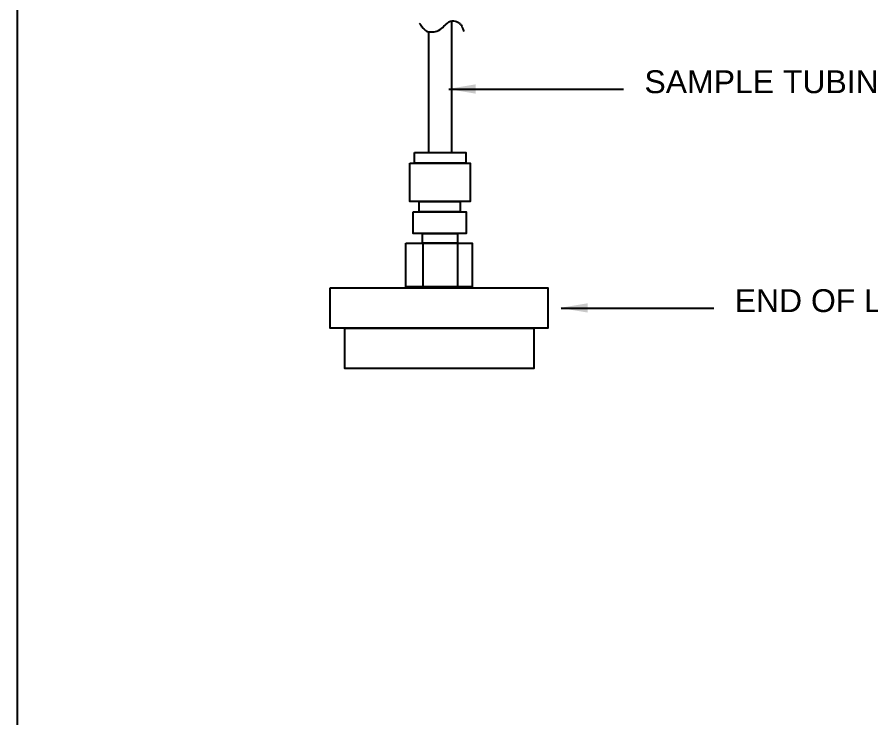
# Model space of a CAD drawing. Header units: millimetres. Extents: x 20 to 208, y 10 to 269.
# Drawn here: x 20 to 94.7, y 71.3 to 132.5 of the extents above; entities that cross this region are included whole.
import ezdxf

# ---------------------------------------------------------------- set-up
doc = ezdxf.new("R2010")
doc.units = ezdxf.units.MM
doc.header["$MEASUREMENT"] = 0
doc.layers.add('G-ANNO-SYMB', color=5, linetype='CONTINUOUS')
doc.layers.add('N-ANNO-TEXT', color=2, linetype='CONTINUOUS', lineweight=25)
doc.layers.add('N-INST', color=4, linetype='CONTINUOUS', lineweight=25)
doc.styles.add('_CGS_2-5_NOTES', font='arial.ttf', dxfattribs={"height": 2.5})

msp = doc.modelspace()

# ---------------------------------------------------------------- linework, layer by layer
at = {"layer": 'G-ANNO-SYMB'}
msp.add_line((20, 269), (20, 10), dxfattribs=at)
at = {"layer": 'N-ANNO-TEXT'}
for p, q in [((57.769, 126.216), (73.05, 126.216)), ((67.577, 107.079), (80.939, 107.079))]:
    msp.add_line(p, q, dxfattribs=at)
msp.add_spline([(55.179, 132.002), (55.353, 131.733), (55.499, 131.547), (55.636, 131.421), (55.809, 131.3), (56.229, 131.228), (56.721, 131.3), (57.232, 131.62), (57.634, 132.003), (57.908, 132.176), (58.181, 132.194), (58.656, 132.012), (58.829, 131.829), (59.03, 131.392), (59.085, 131.264)], degree=3, dxfattribs=at)
for points in [[(60.098, 125.828), (60.098, 126.64), (57.659, 126.234)], [(69.906, 106.691), (69.906, 107.504), (67.467, 107.097)]]:
    msp.add_solid(points, dxfattribs=at)
at = {"layer": 'N-INST'}
for points in [[(57.986, 132.193), (57.986, 120.711)], [(55.977, 131.241), (55.977, 120.711)], [(55.493, 112.761), (55.493, 108.863)], [(58.515, 112.761), (58.515, 108.892)]]:
    msp.add_lwpolyline(points, dxfattribs=at)
for points in [[(54.759, 120.681), (59.248, 120.681), (59.248, 119.743), (54.759, 119.743)], [(54.349, 119.743), (59.629, 119.743), (59.629, 116.401), (54.349, 116.401)], [(55.17, 116.401), (58.749, 116.401), (58.749, 115.488), (55.17, 115.488)], [(54.642, 115.488), (59.277, 115.488), (59.277, 113.612), (54.642, 113.612)], [(55.463, 113.612), (58.515, 113.612), (58.515, 112.761), (55.463, 112.761)], [(53.997, 112.761), (59.805, 112.761), (59.805, 108.951), (53.997, 108.951)], [(47.396, 108.855), (66.406, 108.855), (66.406, 105.337), (47.396, 105.337)], [(48.658, 105.337), (65.204, 105.337), (65.204, 101.811), (48.658, 101.811)]]:
    msp.add_lwpolyline(points, close=True, dxfattribs=at)

# ---------------------------------------------------------------- texts
at = {"layer": 'N-ANNO-TEXT', "char_height": 2, "attachment_point": 1, "style": '_CGS_2-5_NOTES'}
for s, insert, width in [('SAMPLE TUBING (NOTE 1)', (74.871, 127.87), 59.30571), ('END OF LINE FILTER / WET WELL AREA', (82.76, 108.734), 69.06916)]:
    msp.add_mtext(s, dxfattribs=dict(at, insert=insert, width=width))

doc.saveas('drawing.dxf')
